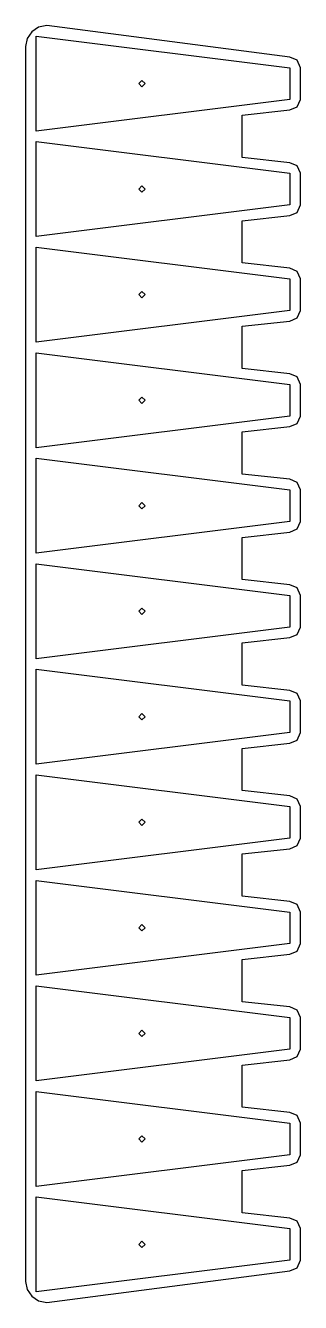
# Model space of a CAD drawing. Extents: x 98.5 to 111.5, y 118.2 to 178.8.
import ezdxf

# ---------------------------------------------------------------- set-up
doc = ezdxf.new("R2010")
doc.units = 0

msp = doc.modelspace()

# ---------------------------------------------------------------- linework, layer by layer
at = {"layer": 'BLACK', "color": 7}
for points in [[(110.999839, 137.249505), (108.749823, 137.50025), (108.749823, 139.500498), (110.999839, 139.749655), (111.353402, 139.896291), (111.499872, 140.249717), (111.499872, 141.749797), (111.353402, 142.103617), (110.999839, 142.249832), (108.749823, 142.500869), (108.749823, 144.501116), (110.999839, 144.749983), (111.353393, 144.896542), (111.499872, 145.249992), (111.499872, 146.750098), (111.353402, 147.10368), (110.999839, 147.250134), (108.749823, 147.498842), (108.749823, 149.499089), (110.999839, 149.750284), (111.353402, 149.896618), (111.499872, 150.25032), (111.499872, 151.750426), (111.353393, 152.103757), (110.999839, 152.250435), (108.749823, 152.49946), (108.749823, 154.499708), (110.999839, 154.750585), (111.353393, 154.89686), (111.499872, 155.250621), (111.499872, 156.750727), (111.353402, 157.103754), (110.999839, 157.250127), (108.749823, 157.49947), (108.749823, 159.500327), (110.999839, 159.749564), (111.353402, 159.896225), (111.499872, 160.249599), (111.499872, 161.749705), (111.353402, 162.103562), (110.999839, 162.249714), (108.749823, 162.500698), (108.749823, 164.500945), (110.999839, 164.749865), (111.353402, 164.896497), (111.499872, 165.2499), (111.499872, 166.750007), (111.353402, 167.103648), (110.999839, 167.250042), (108.749823, 167.501316), (108.749823, 169.498918), (110.999839, 169.750193), (111.353393, 169.896573), (111.499872, 170.250202), (111.499872, 171.750308), (111.353402, 172.103711), (110.999839, 172.250343), (108.749823, 172.499289), (108.749823, 174.499537), (110.999839, 174.750494), (111.353402, 174.896798), (111.499872, 175.250529), (111.499872, 176.750635), (111.353393, 177.103788), (110.999839, 177.250644), (99.499797, 178.750724), (99.110589, 178.672051), (98.792748, 178.457593), (98.578449, 178.139689), (98.499867, 177.75068), (98.499867, 119.249738), (98.578449, 118.860729), (98.792748, 118.542941), (99.110589, 118.328534), (99.499797, 118.249667), (110.999839, 119.749773), (111.353402, 119.896376), (111.499872, 120.249809), (111.499872, 121.749889), (111.353402, 122.103649), (110.999839, 122.249924), (108.749823, 122.50104), (108.749823, 124.501287), (110.999839, 124.750075), (111.353402, 124.896588), (111.499872, 125.25011), (111.499872, 126.750216), (111.353393, 127.103726), (110.999839, 127.250225), (108.749823, 127.499013), (108.749823, 129.49926), (110.999839, 129.750376), (111.353393, 129.896661), (111.499872, 130.250411), (111.499872, 131.750491), (111.353402, 132.103795), (110.999839, 132.250526), (108.749823, 132.499631), (108.749823, 134.499879), (110.999839, 134.750677), (111.353402, 134.896932), (111.499869, 135.250712), (111.499872, 136.749496), (111.353393, 137.103541), (110.999839, 137.249505), (110.999839, 137.249505)], [(110.999818, 176.75104), (110.999818, 175.250855), (98.999921, 173.750669), (98.999921, 178.251226), (110.999818, 176.75104)], [(104.149833, 175.999995), (103.999833, 176.149994), (103.849833, 175.999995), (103.999833, 175.849996), (104.149833, 175.999995), (104.149833, 175.999995)], [(110.999818, 170.250236), (98.999921, 168.75005), (98.999921, 173.250607), (110.999818, 171.750422), (110.999818, 170.250236)], [(104.149833, 171.000011), (103.999833, 171.15001), (103.849833, 171.000011), (103.999833, 170.850013), (104.149833, 171.000011), (104.149833, 171.000011)], [(110.999818, 166.749803), (110.999818, 165.249617), (98.999921, 163.749432), (98.999921, 168.249988), (110.999818, 166.749803)], [(104.149833, 166.000001), (103.999833, 166.15), (103.849833, 166.000001), (103.999833, 165.850002), (104.149833, 166.000001), (104.149833, 166.000001)], [(110.999818, 161.749184), (110.999818, 160.248999), (98.999921, 158.748813), (98.999921, 163.24937), (110.999818, 161.749184)], [(104.149833, 161.000017), (103.999833, 161.150016), (103.849833, 161.000017), (103.999833, 160.850019), (104.149833, 161.000017), (104.149833, 161.000017)], [(98.999921, 158.248751), (110.999818, 156.751211), (110.999818, 155.251026), (98.999921, 153.75084), (98.999921, 158.248751)], [(104.149833, 156.000034), (103.999833, 156.150032), (103.849833, 156.000034), (103.999833, 155.850035), (104.149833, 156.000034), (104.149833, 156.000034)], [(110.999818, 151.750593), (110.999818, 150.250407), (98.999921, 148.750221), (98.999921, 153.250778), (110.999818, 151.750593)], [(104.149833, 151.000023), (103.999833, 151.150022), (103.849833, 151.000023), (103.999833, 150.850025), (104.149833, 151.000023), (104.149833, 151.000023)], [(110.999818, 146.749974), (110.999818, 145.249788), (98.999921, 143.749603), (98.999921, 148.250159), (110.999818, 146.749974)], [(104.149833, 146.00004), (103.999833, 146.150039), (103.849833, 146.00004), (103.999833, 145.850041), (104.149833, 146.00004), (104.149833, 146.00004)], [(110.999818, 140.24917), (98.999921, 138.748984), (98.999921, 143.249541), (110.999818, 141.749355), (110.999818, 140.24917)], [(104.149833, 141.000056), (103.999833, 141.150055), (103.849833, 141.000056), (103.999833, 140.850038), (104.149833, 141.000056), (104.149833, 141.000056)], [(98.999921, 138.248922), (110.999818, 136.748736), (110.999818, 135.251197), (98.999921, 133.751011), (98.999921, 138.248922)], [(104.149833, 136.000046), (103.999833, 136.150045), (103.849833, 136.000046), (103.999833, 135.850047), (104.149833, 136.000046), (104.149833, 136.000046)], [(110.999818, 130.250578), (98.999921, 128.750392), (98.999921, 133.250949), (110.999818, 131.750764), (110.999818, 130.250578)], [(104.149833, 131.000062), (103.999833, 131.150061), (103.849833, 131.000062), (103.999833, 130.850064), (104.149833, 131.000062), (104.149833, 131.000062)], [(98.999921, 128.25033), (110.999818, 126.750145), (110.999818, 125.249959), (98.999921, 123.749774), (98.999921, 128.25033)], [(104.149833, 126.000052), (103.999833, 126.150051), (103.849833, 126.000052), (103.999833, 125.850053), (104.149833, 126.000052), (104.149833, 126.000052)], [(98.999921, 118.749155), (98.999921, 123.249712), (110.999818, 121.749526), (110.999818, 120.249341), (98.999921, 118.749155)], [(104.149833, 121.000068), (103.999833, 121.150067), (103.849833, 121.000068), (103.999833, 120.85007), (104.149833, 121.000068), (104.149833, 121.000068)]]:
    msp.add_lwpolyline(points, dxfattribs=at)

doc.saveas('drawing.dxf')
